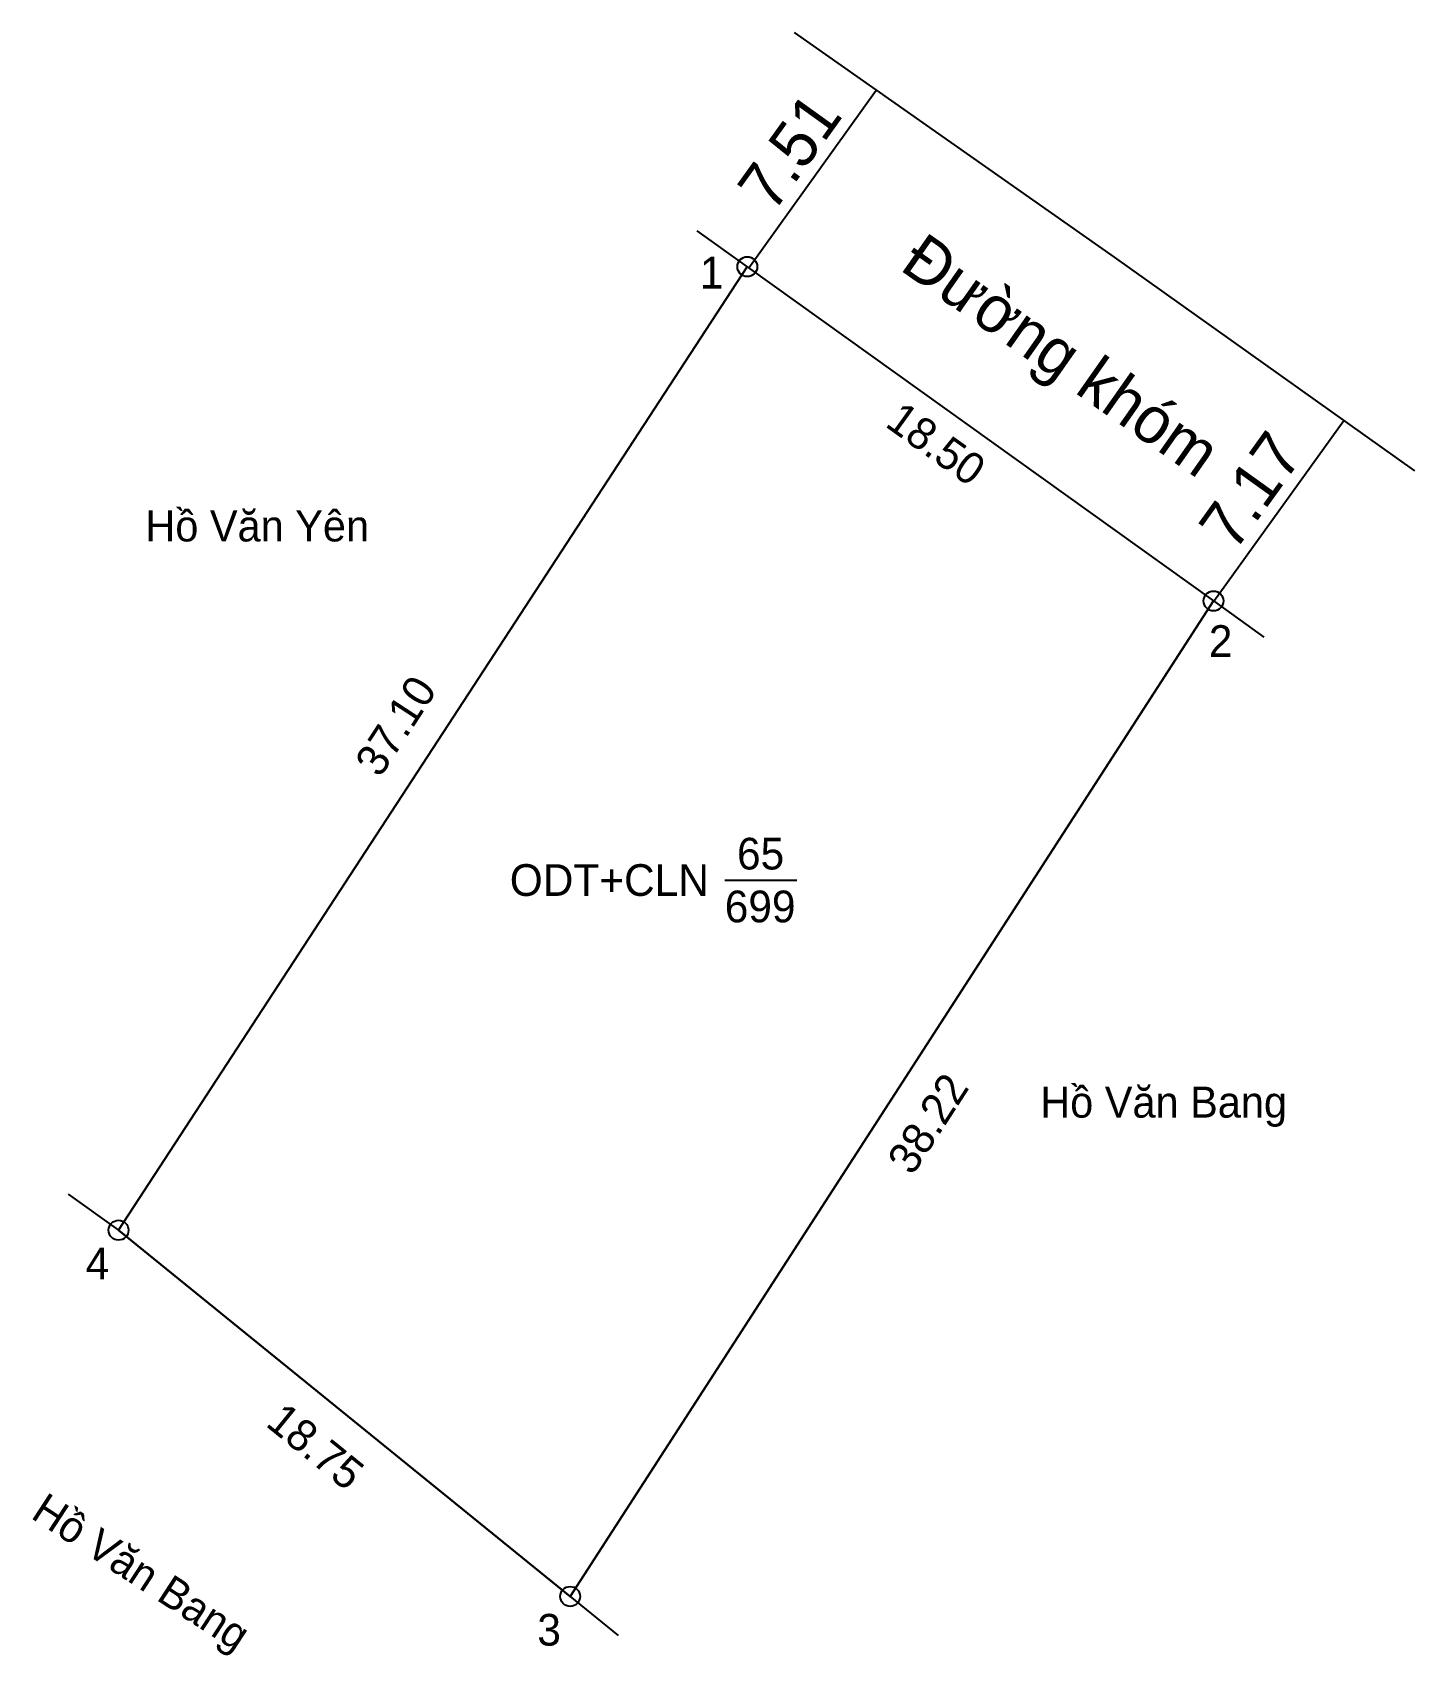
# Model space of a CAD drawing. Extents: x 535697.8 to 535742.4, y 1839127.3 to 1839179.7.
import ezdxf

# ---------------------------------------------------------------- set-up
doc = ezdxf.new("R2010")
doc.units = 0
for name, color, linetype in [('CanhThua', 7, 'Continuous'), ('ChieuDaiCanhThua', 7, 'Continuous'), ('Level 1', 7, 'Continuous'), ('Level 10', 7, 'Continuous'), ('Level 16', 7, 'Continuous'), ('MocDinhThua', 7, 'Continuous'), ('NhanDiaChinhThua', 7, 'Continuous'), ('SoHieuDinhThua', 7, 'Continuous')]:
    doc.layers.add(name, color=color, linetype=linetype)

msp = doc.modelspace()

# ---------------------------------------------------------------- linework, layer by layer
at = {"layer": 'CanhThua'}
for p, q in [((535700.59, 1839141.09), (535720.86, 1839172.16)), ((535720.86, 1839172.16), (535735.89, 1839161.38)), ((535735.89, 1839161.38), (535715.15, 1839129.28)), ((535715.15, 1839129.28), (535700.59, 1839141.09))]:
    msp.add_line(p, q, dxfattribs=at)
at = {"layer": 'Level 10'}
for p, q in [((535722.375, 1839179.711), (535732.69, 1839172.47)), ((535720.91, 1839172.124), (535725.019, 1839177.854)), ((535719.234, 1839173.313), (535720.86, 1839172.16)), ((535732.69, 1839172.47), (535742.368, 1839165.578)), ((535700.59, 1839141.09), (535720.86, 1839172.16)), ((535720.86, 1839172.16), (535735.89, 1839161.38)), ((535735.905, 1839161.369), (535740.088, 1839167.201)), ((535715.15, 1839129.28), (535735.89, 1839161.38)), ((535735.89, 1839161.38), (535737.517, 1839160.213)), ((535698.961, 1839142.254), (535700.59, 1839141.09)), ((535700.59, 1839141.09), (535715.15, 1839129.28)), ((535715.15, 1839129.28), (535716.697, 1839128.025))]:
    msp.add_line(p, q, dxfattribs=at)
at = {"layer": 'MocDinhThua'}
for centre in [(535720.86, 1839172.16), (535735.89, 1839161.38), (535700.59, 1839141.09), (535715.15, 1839129.28)]:
    msp.add_circle(centre, 0.32, dxfattribs=at)
at = {"layer": 'NhanDiaChinhThua'}
msp.add_line((535720.133, 1839152.381), (535722.453, 1839152.381), dxfattribs=at)

# ---------------------------------------------------------------- texts
at = {"layer": 'ChieuDaiCanhThua'}
for s, rotation, p in [('18.50', 324.3507, (535725.264, 1839167.033)), ('37.10', 56.8797, (535709.017, 1839155.648)), ('38.22', 57.1333, (535726.183, 1839142.82)), ('18.75', 320.9536, (535705.296, 1839134.802))]:
    msp.add_text(s, height=1.0223, rotation=rotation, dxfattribs=at).set_placement(p)
at = {"layer": 'Level 1'}
for s, rotation, p in [('7.51', 54.3507, (535721.691, 1839173.857)), ('Đường khóm', 324.9323, (535725.732, 1839172.083)), ('7.17', 54.3507, (535736.561, 1839162.927))]:
    msp.add_text(s, height=1.5, rotation=rotation, dxfattribs=at).set_placement(p)
at = {"layer": 'Level 16'}
for s, height, p in [('Hồ Văn Yên', 1, (535701.455, 1839163.3)), ('Hồ Văn Bang', 1.00002, (535730.304, 1839144.72))]:
    msp.add_text(s, height=height, dxfattribs=at).set_placement(p)
msp.add_text('Hồ Văn Bang', height=1.00002, rotation=326.8833, dxfattribs=at).set_placement((535697.725, 1839131.829))
at = {"layer": 'NhanDiaChinhThua'}
for s, p in [('65', (535720.528, 1839152.722)), ('ODT+CLN', (535713.203, 1839151.87)), ('699', (535720.134, 1839151.018))]:
    msp.add_text(s, height=1.0223, dxfattribs=at).set_placement(p)
at = {"layer": 'SoHieuDinhThua'}
for s, p in [('1', (535719.328, 1839171.456)), ('2', (535735.739, 1839159.577)), ('4', (535699.528, 1839139.507)), ('3', (535714.091, 1839127.694))]:
    msp.add_text(s, height=1.022, dxfattribs=at).set_placement(p)

doc.saveas('drawing.dxf')
